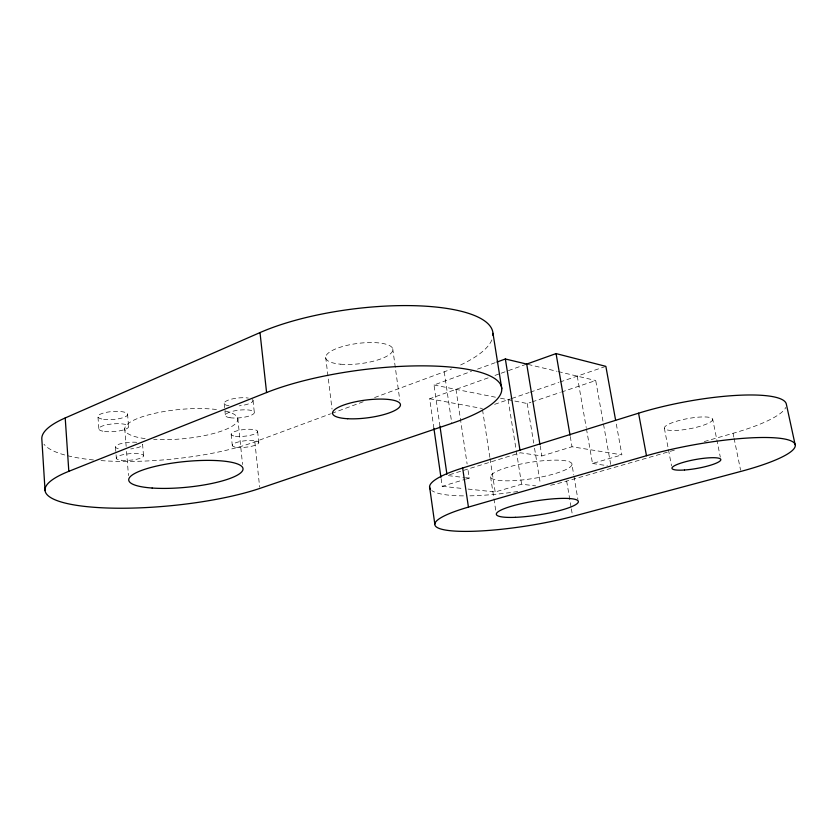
<?xml version="1.0" encoding="UTF-8"?>
<svg xmlns="http://www.w3.org/2000/svg" width="837" height="837" viewBox="0 0 837 837"><rect width="100%" height="100%" fill="white"/><g stroke="black" fill="none" stroke-linecap="round" stroke-linejoin="round"><path stroke-width="0.63" stroke-dasharray="4.18 3.14" d="M101.057 460.601A122.725 31.45 -5.1 0 0 254.846 441.842L330.605 413.823M331.818 413.373L363.593 401.624M374.589 397.565L444.227 371.806A136.054 41.149 -7.2 0 0 451.541 368.96M439.99 426.368L434.005 384.989L471.493 371.335M477.54 369.127L495.671 362.515M433.911 428.377L429.674 398.768L488.913 377.592M495.002 375.415L499.888 373.668M501.101 373.239L507.201 371.053M508.425 370.624L526.714 364.085M494.615 404.334L510.591 398.883M511.825 398.464L529.11 392.563M530.344 392.145L558.729 382.446M559.963 382.028L605.862 366.355M500.495 398.213L527.237 403.528L530.909 402.294M532.133 401.886L560.256 392.438M561.481 392.03L595.724 380.532L610.78 464.943M449.584 474.725L520.384 452.775L541.832 455.956L572.016 446.759L621.891 454.878L616.084 422.8M441.109 478.597L442.218 486.318L464.305 479.591M465.529 479.214L469.212 478.094L467.873 469.086M468.05 489.07L495.18 491.957L521.608 484.225L535.67 485.878M586.444 428.795L592.512 463.478L621.891 454.878M550.6 485.251A88.858 17.619 -8.9 0 0 566.68 481.097L675.501 449.835M704.273 441.57L733.045 433.304A98.599 20.799 -10.5 0 0 785.797 407.431M442.218 486.318L462.882 488.515M448.329 475.646L464.294 477.519M465.529 477.655L469.212 478.094M592.512 463.478L607.317 465.675M429.674 398.768L482.332 408.529M434.005 384.989L495.41 397.198M527.98 364.388L557.034 371.314M558.3 371.607L595.724 380.532M733.045 433.304L733.829 437.113M734.091 438.379L740.588 470.153M712.716 419.316A24.587 5.179 -10.5 0 1 676.84 430.385A24.587 5.179 -10.5 0 1 676.024 421.419A24.587 5.179 -10.5 0 1 712.716 419.316L720.312 457.096M664.369 428.282L668.198 448.339M668.439 449.595L671.546 465.895M577.248 376.127L586.224 427.508M570.269 436.548L572.016 446.759M571.974 464.587A41.201 8.213 -9 0 1 509.702 480.804A41.201 8.213 -9 0 1 512.181 466.052A41.201 8.213 -9 0 1 571.974 464.587L573.732 474.893M573.952 476.18L577.907 499.365M566.68 481.097L571.148 507.599M571.368 508.865L572.435 515.173M540.158 445.744L541.832 455.956M527.237 403.528L533.703 443.087M534.54 448.193L540.378 483.922M508.122 399.73L516.094 449.657M516.293 450.934L521.608 484.225M482.53 409.816L489.844 457.305M490.043 458.592L495.18 491.957M490.576 476.87L493.746 497.513M493.945 498.8L495.922 511.7M455.987 389.362L467.109 463.949M444.227 371.806L451.813 423.355M392.731 348.652L399.793 400.18M325.666 357.253L332.027 409.042M257.629 431.442L258.811 442.522M253.025 400.41L254.312 412.4M254.846 441.842L259.658 487.134M237.813 418.521L242.563 464.535M231.169 434.382L232.288 445.504M224.201 403.518L224.797 409.534M224.923 410.737L225.404 415.55M143.504 455.474L142.572 444.238A13.706 3.369 -4.8 0 1 130.76 448.925M127.569 413.959L128.542 426.138M124.734 428.565L126.157 446.372M126.554 451.457L128.479 475.615M115.485 447.251L115.966 453.518M116.071 454.763L116.353 458.53M97.992 417.15L98.902 429.371M118.226 448.642A13.706 3.369 -4.8 0 1 119.388 444.081A13.706 3.369 -4.8 0 1 137.446 442.386M252.387 399.448A14.501 3.965 -5.8 0 1 239.361 405.83M229.014 405.809A14.501 3.965 -5.8 0 1 227.894 400.264A14.501 3.965 -5.8 0 1 248.369 398.077M93.472 459.952A122.725 31.45 -5.1 0 1 43.974 444.238M225.195 411.009A56.811 14.742 -5.3 0 1 224.619 429.915A56.811 14.742 -5.3 0 1 153.684 439.404M145.136 438.609A56.811 14.742 -5.3 0 1 138.398 418.155A56.811 14.742 -5.3 0 1 218.928 409.837M491.853 339.906A136.054 41.149 -7.2 0 1 458.394 365.999M517.758 491.497A88.858 17.619 -8.9 0 1 468.741 495.86M463.426 495.881A88.858 17.619 -8.9 0 1 431.787 490.545M340.743 364.2A33.857 10.19 -7.2 0 0 392.825 350.243A33.857 10.19 -7.2 0 0 344.258 346.047A33.857 10.19 -7.2 0 0 340.743 364.2M103.642 419.327A14.972 3.997 -4.4 0 0 127.559 415.006A14.972 3.997 -4.4 0 0 107.073 412.212A14.972 3.997 -4.4 0 0 103.642 419.327M235.385 436.244A13.319 3.348 -6.1 0 0 257.304 432.342A13.319 3.348 -6.1 0 0 240.481 430.051A13.319 3.348 -6.1 0 0 235.385 436.244M230.039 417.726A14.543 3.85 -5.9 0 0 253.967 413.436A14.543 3.85 -5.9 0 0 235.553 410.653A14.543 3.85 -5.9 0 0 230.039 417.726M104.552 431.463A15.014 3.882 -4.5 0 0 128.532 427.152A15.014 3.882 -4.5 0 0 108.015 424.537A15.014 3.882 -4.5 0 0 104.552 431.463M121.438 460.235A13.737 3.264 -5 0 0 143.462 456.332A13.737 3.264 -5 0 0 124.849 454.334A13.737 3.264 -5 0 0 121.438 460.235M236.515 447.282A13.35 3.243 -6.1 0 0 258.487 443.401A13.35 3.243 -6.1 0 0 241.642 441.256A13.35 3.243 -6.1 0 0 236.515 447.282"/><path stroke-width="1.26" d="M45.052 490.566L41.85 439.415A122.725 31.45 -5.1 0 1 65.213 417.956L260.004 332.582A136.054 41.149 -7.2 0 1 409.858 305.61A136.054 41.149 -7.2 0 1 492.972 335.511M68.822 471.325L266.584 392.543A137.645 36.033 -7.4 0 1 465.435 368.96A137.645 36.033 -7.4 0 1 451.813 423.355L259.794 488.421A123.991 27.464 -5.6 0 1 90.386 506.981A123.991 27.464 -5.6 0 1 68.822 471.325L65.213 417.956M496.885 362.076L505.349 358.989L526.714 364.085L556.071 353.591L605.862 366.355L615.624 420.237M430.521 489.373A88.858 17.619 -8.9 0 1 462.641 467.998L638.568 413.185A98.599 20.799 -10.5 0 1 786.309 403.989L795.15 444.75M468.427 507.107L646.478 455.726A99.425 18.09 -10.2 0 1 783.076 438.734A99.425 18.09 -10.2 0 1 740.85 471.419L572.644 516.439A89.538 15.296 -8.8 0 1 451.813 530.857A89.538 15.296 -8.8 0 1 468.427 507.107L462.641 467.998M638.568 413.185L646.478 455.726M556.071 353.591L570.049 435.271M526.714 364.085L539.949 444.468M505.349 358.989L519.976 450.201M492.993 333.356L501.761 388.64M439.99 426.368L446.916 474.202M433.911 428.377L440.932 477.299M429.569 486.736L434.821 524.098M260.004 332.582L266.584 392.543M152.146 488.034A57.397 12.869 -5.7 0 0 242.688 470.404A57.397 12.869 -5.7 0 0 162.849 464.744A57.397 12.869 -5.7 0 0 152.146 488.034M347.585 418.72A34.254 8.925 -7.4 0 0 400.389 405.443A34.254 8.925 -7.4 0 0 351.467 402.712A34.254 8.925 -7.4 0 0 347.585 418.72M684.499 469.996A24.796 4.499 -10.2 0 0 720.824 459.607A24.796 4.499 -10.2 0 0 683.913 462.181A24.796 4.499 -10.2 0 0 684.499 469.996M515.425 517.329A41.515 7.135 -8.9 0 0 578.346 501.938A41.515 7.135 -8.9 0 0 518.26 504.408A41.515 7.135 -8.9 0 0 515.425 517.329"/></g></svg>
